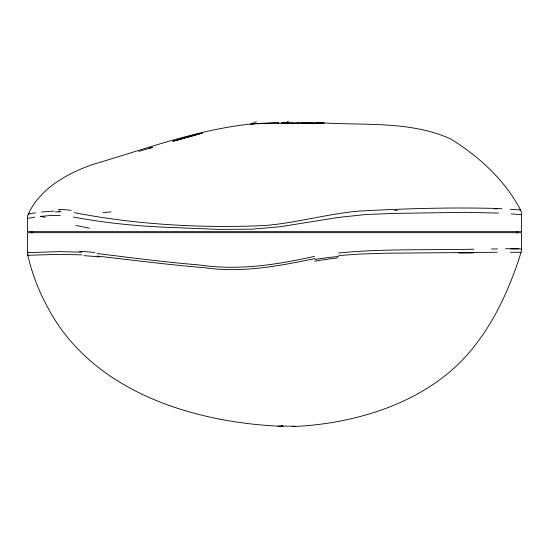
<?xml version="1.0" encoding="UTF-8"?>
<svg xmlns="http://www.w3.org/2000/svg" width="549" height="549" viewBox="0 0 549 549"><rect width="100%" height="100%" fill="white"/><g stroke="black" fill="none" stroke-linecap="round" stroke-linejoin="round"><path stroke-width="0.82" d="M278.652 426.154L277.972 426.161C190.791 421.646 92.795 390.792 48.696 309.211A208.229 208.229 0 0 1 30.353 265.215L27.752 255.251A11.44 11.44 0 0 1 27.45 252.657L27.45 232.673L521.536 232.673L521.55 249.006A11.44 11.44 0 0 1 521.063 252.314L519.402 257.57C507.091 295.122 489.516 331.925 461.833 360.638C426.655 396.556 377.609 415.408 328.693 423.073A320.04 320.04 0 0 1 296.158 426.374L293.564 426.285M324.384 123.045L325.159 123.017C366.917 125.316 411.489 121.281 450.544 138.87C478.913 156.341 504.991 180.175 520.562 209.979A11.454 11.454 0 0 1 521.55 214.645L521.55 231.657L27.45 231.657L27.45 218.392A11.426 11.426 0 0 1 28.349 213.938C40.31 188.334 67.005 173.546 92.589 164.522C144.209 149.417 195.156 130.223 248.93 124.246L251.36 124.095M138.753 151.428L152.498 147.393L149.102 148.388M180.635 138.993L177.54 139.892L180.271 139.137M202.142 133.174L172.832 141.258L198.841 133.997M177.238 139.974L180.491 139.034M189.391 136.529L176.16 140.297M180.196 139.069L192.96 135.534M190.421 136.2L202.533 133.05M314.591 256.321C276.737 264.817 237.957 270.801 199.143 264.927C164.995 262.216 131.046 257.646 97.049 253.528M314.948 258.565C278.467 266.169 241.32 273.169 203.919 267.631C168.186 264.81 132.666 260.041 97.049 256.088M28.349 213.938L29.193 213.815M34.765 217.184L27.704 218.351M35.541 212.813L29.09 213.829M28.788 213.877L28.589 213.904M40.756 216.347L51.091 215.469L60.28 215.585M253.213 123.889L257.584 123.45M253.123 123.902L252.76 123.944M41.477 212.01L53.994 211.077M252.622 123.957L250.612 124.067L274.768 122.557L274.191 122.578M338.548 253.007C383.442 248.539 428.673 250.269 473.705 249.191M338.76 255.546L359.039 254.098L384.76 253.233L497.154 252.259M255.278 123.649L293.036 123.278M275.028 122.544L276.545 122.496M323.636 123.065L324.459 123.038M321.831 123.045L323.162 123.003M323.697 123.065L323.121 123.079A36.474 0.556 0.7 0 1 323.402 123.12M277.972 426.161L278.432 426.154M321.275 123.058L321.7 123.045M323.368 122.997L321.886 123.106M321.563 123.051L321.961 123.038M321.419 123.051L318.18 123.113M322.503 123.093L320.808 123.127M321.179 123.12L321.542 123.113M279.613 426.141L280.951 426.12M319.703 123.093L318.585 123.106M320.884 123.127L319.141 123.154M279.139 426.148L278.789 426.148M280.923 426.12L281.953 426.099M280.573 426.127L282.955 426.086L282.577 426.093M281.465 426.106L282.611 426.093M317.336 123.127L318.921 123.154M318.688 123.161L319.443 123.148M279.002 426.148L279.777 426.134M303.487 122.798L323.526 122.997M315.956 123.141L316.89 123.127M316.622 123.182L318.379 123.161M491.451 249.013L497.559 248.958M282.2 426.099L292.61 426.25M303.041 122.804L303.638 122.798M313.795 123.202L317.24 123.175M301.621 122.811L302.863 122.804M302.671 122.804L303.22 122.804M261.269 123.34L262.607 123.333M304.05 123.223L312.628 123.161M304.167 123.271L314.014 123.202M291.54 123.333L304.722 123.216M28.424 252.657L27.45 252.657L59.354 251.634L81.698 252.19M28.328 255.251L27.752 255.251L59.642 254.372L81.849 254.88M297.627 122.825L301.84 122.811M290.181 122.839L297.97 122.825M286.866 122.839L287.367 122.839M287.511 122.839L290.448 122.839M510.796 248.903L521.488 249.006M510.33 252.231L521.042 252.314M292.308 426.244L293.104 426.271M292.843 426.264L295.197 426.34M58.626 211.118L61.09 211.228M497.847 208.503C451.086 207.199 404.181 208.572 357.502 211.187C326.284 214.192 295.932 222.997 264.652 225.557C201.051 228.295 136.804 224.713 74.225 212.648M498.588 213.067L465.902 212.326L393.125 213.417L365.819 214.522L338.335 217.445L280.004 226.764L251.531 229.201L218.488 229.386L169.799 227.41C137.415 226.257 105.133 222.969 73.271 217.02M521.33 214.632L511.222 213.897M277.602 122.53L278.817 122.612M520.027 209.951L520.562 209.979L510.33 209.258M517.103 231.657L517.103 233.352M31.897 231.657L31.897 233.352M458.614 253.089A146.748 0.858 -0.8 0 1 473.423 252.959M314.948 259.457A248.073 156.335 -15.4 0 1 338.623 256.452M83.873 255.649A141.917 21.363 12.8 0 1 99.012 256.946M79.557 251.318A140.86 23.641 14.1 0 1 94.943 252.54M314.611 261.214A254.763 153.075 -15.3 0 1 337.861 257.9M518.908 248.525A170.664 0.926 -0.9 0 1 513.988 248.69M505.471 248.731A146.947 1.421 -1.4 0 1 515.683 248.772M258.915 123.889A38.107 4.049 4.2 0 1 257.529 123.614M282.454 123.285A38.107 0.618 -9.4 0 1 282.762 123.237M103.027 212.518A227.636 7.48 -2.4 0 1 111.049 211.962M55.236 211.859A197.784 45.793 25.7 0 1 59.951 211.969M58.324 209.368A168.207 40.818 27 0 1 71.102 210.349M501.745 208.565A146.672 4.186 0.1 0 1 494.224 208.922M394.69 210.267A147.015 0.721 3.4 0 1 397.428 210.432M75.824 225.509A169.49 33.249 23.1 0 1 89.343 228.254M45.334 217.253A230.01 14.185 1.9 0 1 40.317 216.34M253.432 122.406A35.706 6.245 10.4 0 1 256.376 121.905M268.454 123.751A36.46 1.414 2 0 1 262.154 123.34M276.929 122.633A14.796 2.21 13.9 0 1 278.007 122.688M288.589 121.782A15.413 0.371 2.9 0 1 287.257 121.713M285.912 123.038A15.447 0.748 -0.6 0 1 283.957 123.031M287.827 122.64A15.447 0.364 -0.2 0 1 286.839 122.64M286.557 122.448A15.413 0.968 -0.8 0 1 281.067 122.386M277.492 122.832A14.796 2.086 13.4 0 1 278.597 122.921"/></g></svg>
